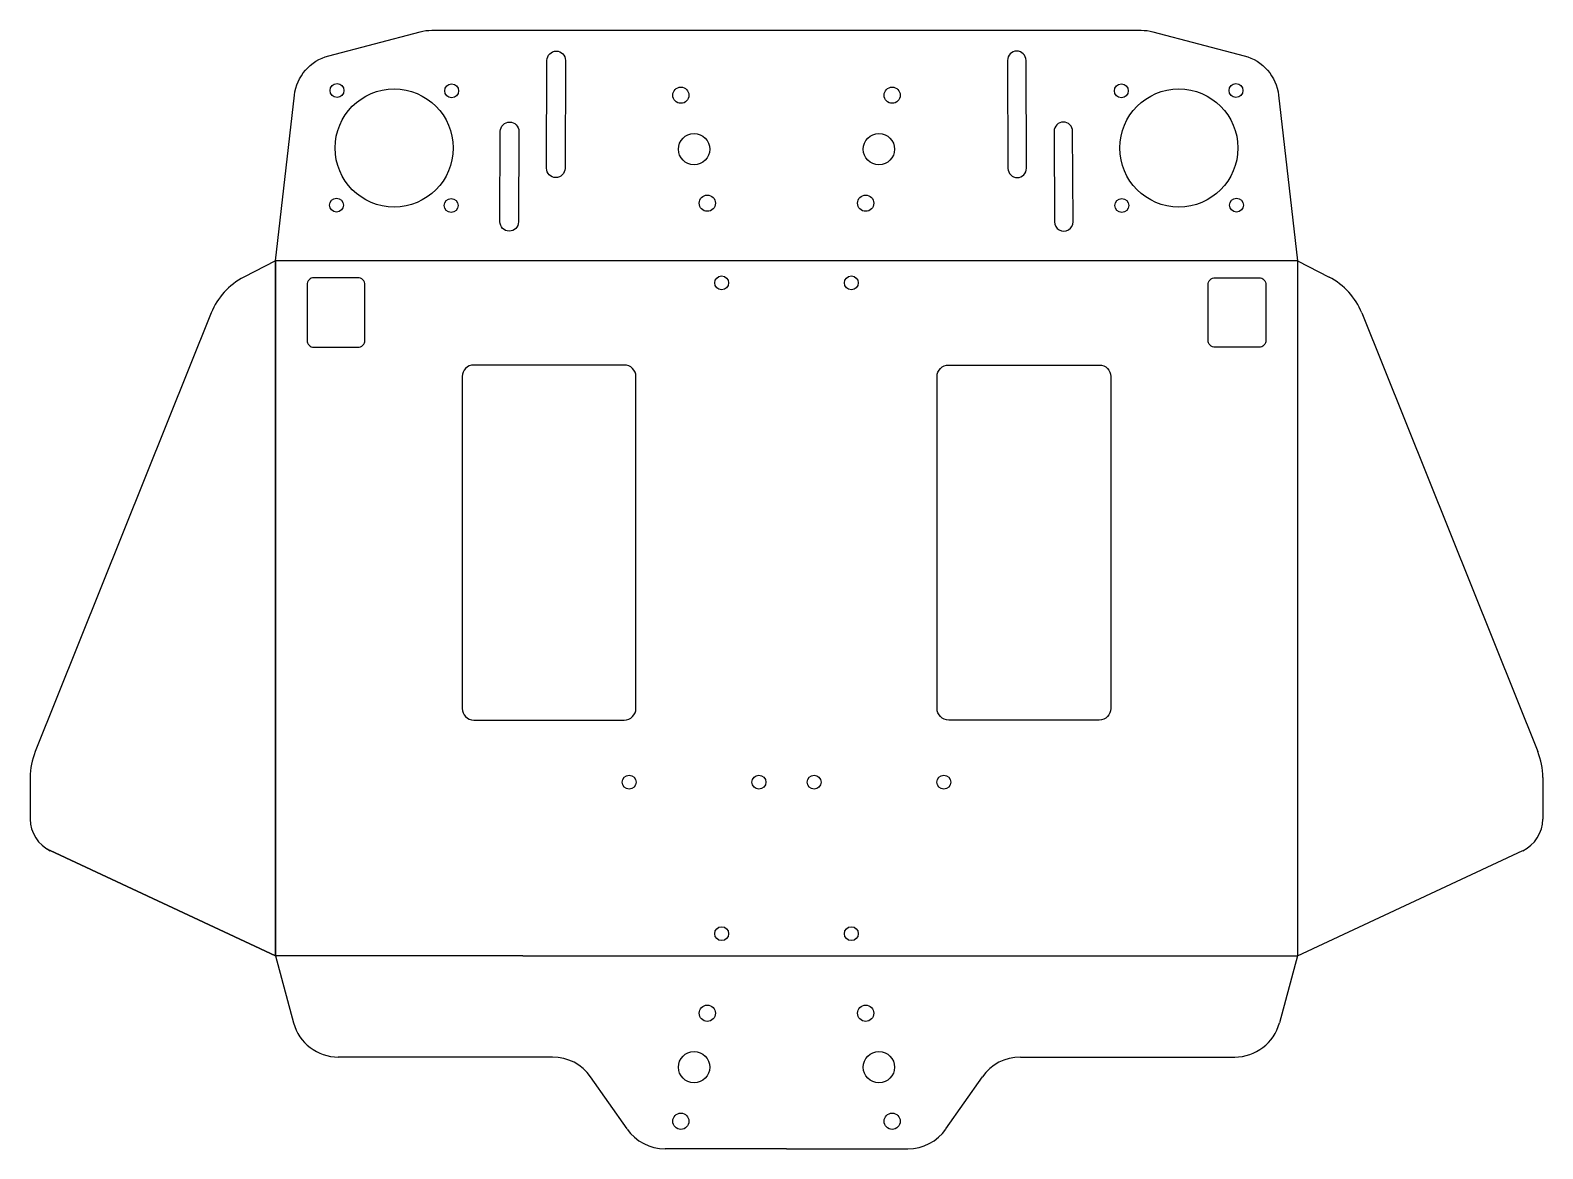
# Model space of a CAD drawing. Extents: x 726 to 1379, y -18 to 465.
import ezdxf

# ---------------------------------------------------------------- set-up
doc = ezdxf.new("R2010")
doc.units = 0
doc.header["$MEASUREMENT"] = 0
doc.layers.get('0').update_dxf_attribs({"linetype": 'CONTINUOUS'})

msp = doc.modelspace()

# ---------------------------------------------------------------- linework, layer by layer
for p, q in [((949.23, 404.92), (949.41, 451.52)), ((957.41, 451.48), (957.23, 404.89)), ((1148.25, 451.48), (1148.44, 404.89)), ((1156.44, 404.92), (1156.25, 451.52)), ((1273.41, 365), (832.25, 365)), ((832.25, 365), (832.25, 65)), ((1273.41, 365), (1273.41, 65)), ((1273.41, 365), (1287.1, 357.95)), ((1301.19, 342.45), (1377.14, 153.12)), ((726.35, 141.93), (726.35, 123.93)), ((1379.31, 141.93), (1379.31, 123.93)), ((1379.31, 141.93), (1379.31, 123.93)), ((832.25, 65), (735.01, 110.34)), ((1273.41, 65), (1370.65, 110.34)), ((1273.41, 65), (1370.65, 110.34)), ((939, 65), (832.25, 65)), ((832.25, 65), (840.03, 36.04)), ((939, 65), (1273.41, 65)), ((1273.41, 65), (1265.63, 36.04)), ((1273.41, 65), (1265.63, 36.04)), ((951.87, 21.23), (859.34, 21.23)), ((1153.79, 21.23), (1246.32, 21.23)), ((984.03, -9.82), (968.26, 12.71)), ((1121.63, -9.82), (1137.41, 12.71)), ((1052.83, -18.35), (1000.41, -18.35)), ((1052.83, -18.35), (1105.25, -18.35))]:
    msp.add_line(p, q)
for points in [[(1052.83, 464.51), (1205.88, 464.51, -0.065268), (1211.03, 463.86), (1250.46, 453.51, -0.309423), (1265.25, 436.44), (1273.41, 365), (832.25, 365), (840.41, 436.44, -0.309423), (855.21, 453.51), (894.63, 463.86, -0.065268), (899.79, 464.51)], [(929.13, 381.83), (929.29, 420.9, -1), (937.29, 420.87), (937.13, 381.8, -1)], [(1168.53, 381.8, 1), (1176.53, 381.83), (1176.37, 420.9, 1), (1168.37, 420.87)], [(832.25, 65), (832.25, 365), (818.57, 357.95, 0.180254), (804.47, 342.45), (728.52, 153.12, 0.095839), (726.35, 141.93), (726.35, 123.93, 0.291473), (735.01, 110.34)], [(867.83, 357.65), (848.83, 357.65, 0.414214), (845.83, 354.65), (845.83, 330.65, 0.414214), (848.83, 327.65), (867.83, 327.65, 0.414214), (870.83, 330.65), (870.83, 354.65, 0.414214)], [(1234.83, 330.65), (1234.83, 354.65, -0.414214), (1237.83, 357.65), (1256.83, 357.65, -0.414214), (1259.83, 354.65), (1259.83, 330.65, -0.414214), (1256.83, 327.65), (1237.83, 327.65, -0.414214)], [(987.82, 171.73), (987.82, 315, 0.414214), (982.82, 320), (917.82, 320, 0.414214), (912.82, 315), (912.82, 171.73, 0.414214), (917.82, 166.73), (982.82, 166.73, 0.414214)], [(1122.84, 320), (1187.85, 320, -0.414214), (1192.85, 315), (1192.85, 171.73, -0.414214), (1187.85, 166.73), (1122.84, 166.73, -0.414214), (1117.84, 171.73), (1117.84, 315, -0.414214)]]:
    msp.add_lwpolyline(points, format="xyb", close=True)
for centre, radius in [((858.78, 438.53), 3), ((883.43, 413.68), 25.5), ((908.28, 438.33), 3), ((1007.22, 436.47), 3.5), ((1098.45, 436.47), 3.5), ((1197.39, 438.33), 3), ((1222.23, 413.68), 25.5), ((1246.88, 438.53), 3), ((1012.93, 413.16), 6.75), ((1092.74, 413.16), 6.75), ((858.58, 389.04), 3), ((908.08, 388.84), 3), ((1018.64, 389.85), 3.5), ((1087.02, 389.85), 3.5), ((1197.59, 388.84), 3), ((1247.08, 389.04), 3), ((1024.83, 355.43), 3), ((1080.83, 355.43), 3), ((984.93, 139.94), 3), ((1040.93, 139.94), 3), ((1064.74, 139.94), 3), ((1120.74, 139.94), 3), ((1024.83, 74.5), 3), ((1080.83, 74.5), 3), ((1018.64, 40.15), 3.5), ((1087.02, 40.15), 3.5), ((1012.93, 16.84), 6.75), ((1092.74, 16.84), 6.75), ((1007.22, -6.47), 3.5), ((1098.45, -6.47), 3.5)]:
    msp.add_circle(centre, radius)
at = {"extrusion": (0, 0, -1)}
for centre, start, end in [((-953.41, 451.5), 0.23117, 180.23117), ((-953.23, 404.91), -179.76883, 0.23117)]:
    msp.add_arc(centre, 4, start, end, dxfattribs=at)
for centre, radius, start, end in [((1152.25, 451.5), 4, 0.23117, 180.23117), ((1152.44, 404.91), 4, -179.76883, 0.23117), ((1273.35, 331.28), 30, 21.85802, 62.73037), ((1349.31, 141.93), 30, 0, 21.89775), ((741.35, 123.93), 15, 180, 245), ((1364.31, 123.93), 15, 295, 360), ((1364.31, 123.93), 15, 295, 360), ((859.34, 41.23), 20, 195.04261, 270), ((1246.32, 41.23), 20, 270, 344.95739), ((951.87, 1.23), 20, 35, 90), ((1153.79, 1.23), 20, 90, 145), ((1000.41, 1.65), 20, 215, 270), ((1105.25, 1.65), 20, 270, 325)]:
    msp.add_arc(centre, radius, start, end)

doc.saveas('drawing.dxf')
